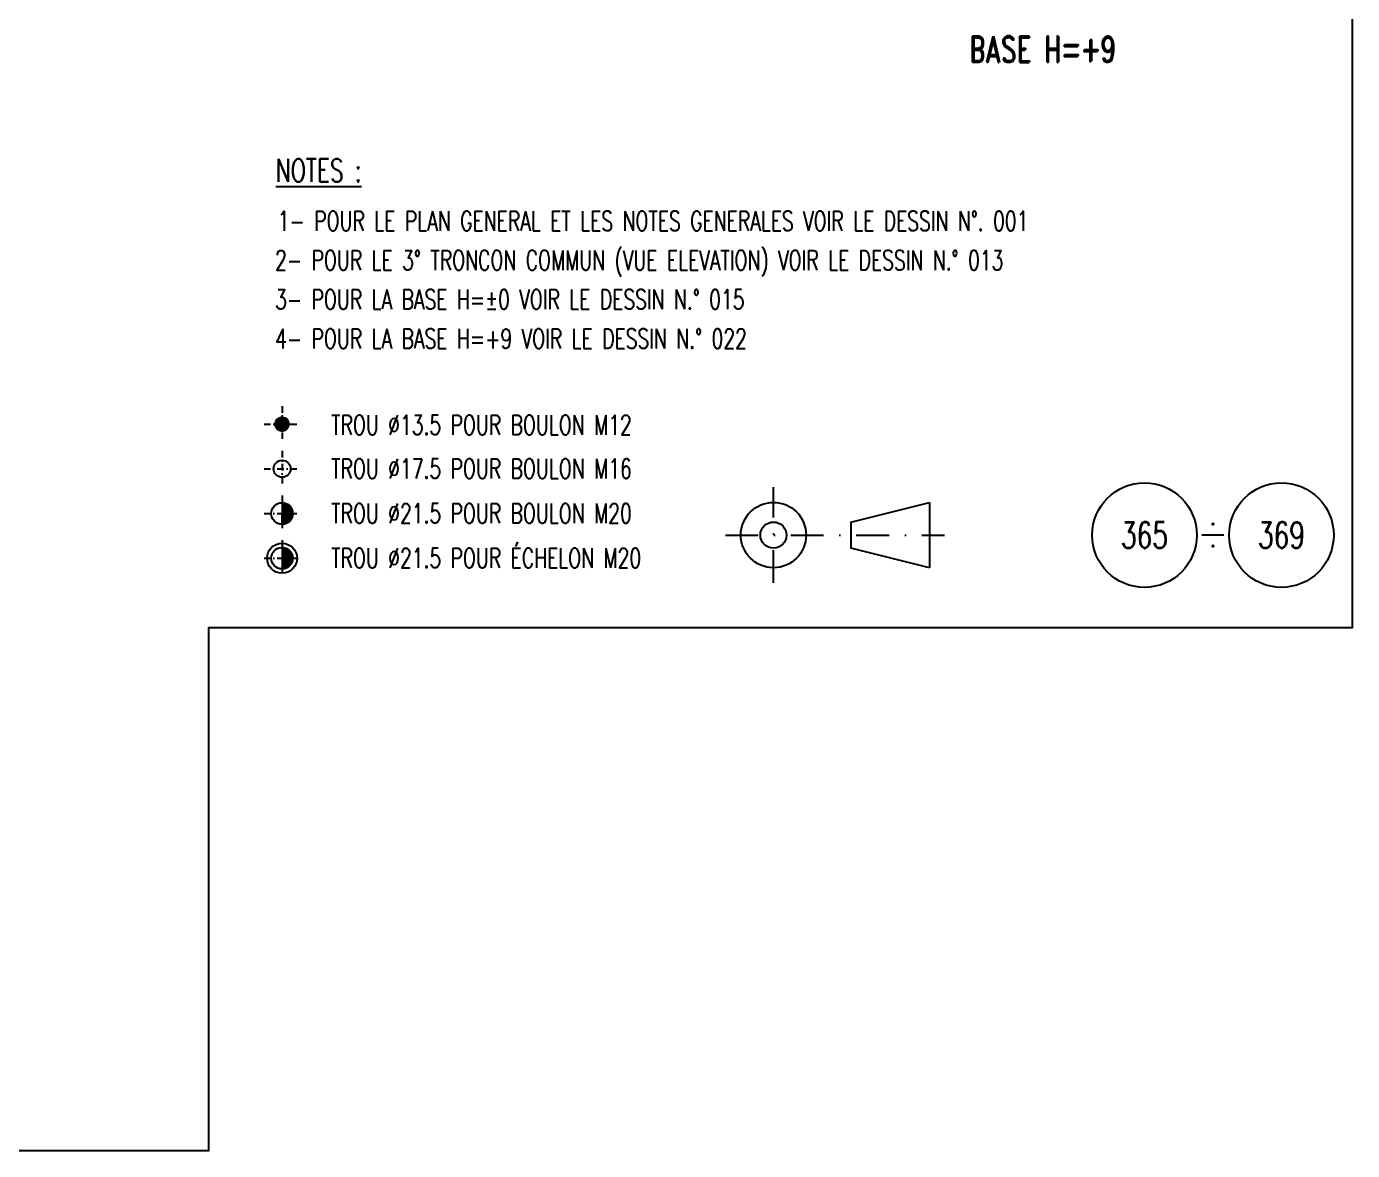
# Model space of a CAD drawing. Extents: x 533388 to 549608, y -20540 to -9060.
# Drawn here: x 545550 to 549608, y -20540 to -17100 of the extents above; entities that cross this region are included whole.
import ezdxf
from ezdxf.enums import TextEntityAlignment as Align

# ---------------------------------------------------------------- set-up
doc = ezdxf.new("R2010")
doc.units = 0
doc.header["$LTSCALE"] = 200
doc.header["$MEASUREMENT"] = 0
doc.linetypes.add('DASHDOT', pattern=[1, 0.5, -0.25, 0, -0.25])
doc.layers.get('0').update_dxf_attribs({"linetype": 'CONTINUOUS'})
for name, color, linetype in [('BOLLINI_1', 7, 'CONTINUOUS'), ('LM', 7, 'CONTINUOUS'), ('LS', 7, 'CONTINUOUS'), ('MZ', 6, 'DASHDOT'), ('NOTATION', 2, 'CONTINUOUS')]:
    doc.layers.add(name, color=color, linetype=linetype)
doc.styles.add('RD', font='ROMAND8.SHX', dxfattribs={"width": 0.7})
doc.styles.add('RQL', font='ROMANS8.SHX', dxfattribs={"width": 0.7})
doc.styles.add('RS', font='ROMANS8.shx', dxfattribs={"width": 0.7})

# ---------------------------------------------------------------- blocks, each defined once
blk = doc.blocks.new('12')
at = {"color": 0}
for p, q in [((-1, 0.06), (-0.06, 1)), ((-1, 0.01), (-0.01, 1)), ((-1, -0.03), (0.03, 1)), ((-1, -0.07), (0.07, 1)), ((0.09, -1), (-1, 0.09)), ((0.05, -1), (-1, 0.05)), ((0, -1), (-1, 0)), ((-0.99, 0.16), (-0.16, 0.99)), ((-0.99, 0.11), (-0.11, 0.99)), ((-0.99, -0.11), (0.11, 0.99)), ((-0.99, -0.15), (0.15, 0.99)), ((0.17, -0.99), (-0.99, 0.17)), ((0.13, -0.99), (-0.99, 0.13)), ((-0.98, 0.22), (-0.22, 0.98)), ((-0.98, -0.19), (0.19, 0.98)), ((0.21, -0.98), (-0.98, 0.21)), ((-0.97, -0.23), (0.23, 0.97)), ((0.24, -0.97), (-0.97, 0.24)), ((-0.96, 0.28), (-0.28, 0.96)), ((-0.96, -0.27), (0.27, 0.96)), ((0.28, -0.96), (-0.96, 0.28)), ((-0.95, -0.3), (0.3, 0.95)), ((0.31, -0.95), (-0.95, 0.31)), ((-0.94, 0.34), (-0.34, 0.94)), ((-0.94, -0.33), (0.33, 0.94)), ((0.35, -0.94), (-0.94, 0.35)), ((-0.93, -0.37), (0.37, 0.93)), ((0.38, -0.93), (-0.93, 0.38)), ((-0.92, -0.4), (0.4, 0.92)), ((-0.91, 0.42), (-0.42, 0.91)), ((0.41, -0.91), (-0.91, 0.41)), ((-0.9, -0.43), (0.43, 0.9)), ((0.44, -0.9), (-0.9, 0.44)), ((-0.89, -0.46), (0.46, 0.89)), ((0.47, -0.88), (-0.88, 0.47)), ((-0.87, -0.49), (0.49, 0.87)), ((0.5, -0.87), (-0.87, 0.5)), ((-0.86, 0.52), (-0.52, 0.86)), ((-0.86, -0.52), (0.52, 0.86)), ((0.53, -0.85), (-0.85, 0.53)), ((-0.84, -0.54), (0.54, 0.84)), ((0.55, -0.83), (-0.83, 0.55)), ((-0.82, -0.57), (0.57, 0.82)), ((0.58, -0.81), (-0.81, 0.58)), ((-0.8, -0.6), (0.6, 0.8)), ((0.61, -0.79), (-0.79, 0.61)), ((-0.78, -0.62), (0.62, 0.78)), ((0.63, -0.78), (-0.78, 0.63)), ((-0.76, -0.65), (0.65, 0.76)), ((0.66, -0.75), (-0.75, 0.66)), ((-0.74, -0.67), (0.67, 0.74)), ((0.68, -0.73), (-0.73, 0.68)), ((-0.72, -0.69), (0.69, 0.72)), ((0.7, -0.71), (-0.71, 0.7)), ((-0.7, -0.72), (0.72, 0.7)), ((0.73, -0.69), (-0.69, 0.73)), ((0.75, -0.67), (-0.67, 0.75)), ((-0.67, -0.74), (0.74, 0.67)), ((-0.65, -0.76), (0.76, 0.65)), ((0.77, -0.64), (-0.64, 0.77)), ((-0.63, -0.78), (0.78, 0.63)), ((0.79, -0.62), (-0.62, 0.79)), ((-0.6, -0.8), (0.8, 0.6)), ((0.81, -0.59), (-0.59, 0.81)), ((-0.57, -0.82), (0.82, 0.57)), ((0.83, -0.56), (-0.56, 0.83)), ((-0.55, -0.84), (0.84, 0.55)), ((0.84, -0.54), (-0.54, 0.84)), ((-0.52, -0.85), (0.85, 0.52)), ((0.86, -0.51), (-0.51, 0.86)), ((-0.49, -0.87), (0.87, 0.49)), ((0.88, -0.48), (-0.48, 0.88)), ((-0.46, -0.89), (0.89, 0.46)), ((0.89, -0.45), (-0.45, 0.89)), ((-0.43, -0.9), (0.9, 0.43)), ((0.91, -0.42), (-0.42, 0.91)), ((-0.4, -0.92), (0.92, 0.4)), ((0.92, -0.39), (-0.39, 0.92)), ((-0.37, -0.93), (0.93, 0.37)), ((0.93, -0.36), (-0.36, 0.93)), ((-0.34, -0.94), (0.94, 0.34)), ((0.95, -0.33), (-0.33, 0.95)), ((-0.3, -0.95), (0.95, 0.3)), ((0.96, -0.29), (-0.29, 0.96)), ((-0.27, -0.96), (0.96, 0.27)), ((0.97, -0.26), (-0.26, 0.97)), ((-0.23, -0.97), (0.97, 0.23)), ((0.98, -0.22), (-0.22, 0.98)), ((-0.2, -0.98), (0.98, 0.2)), ((0.98, -0.18), (-0.18, 0.98)), ((-0.16, -0.99), (0.99, 0.16)), ((0.99, -0.14), (-0.14, 0.99)), ((-0.12, -0.99), (0.99, 0.12)), ((0.99, -0.1), (-0.1, 0.99)), ((-0.08, -1), (1, 0.08)), ((1, -0.06), (-0.06, 1)), ((-0.04, -1), (1, 0.04)), ((1, -0.02), (-0.02, 1)), ((1, 0.02), (0.02, 1)), ((1, 0.07), (0.07, 1)), ((0.99, 0.12), (0.12, 0.99)), ((0.98, 0.17), (0.17, 0.98)), ((0.97, 0.23), (0.23, 0.97)), ((0.96, 0.29), (0.29, 0.96)), ((0.93, 0.36), (0.36, 0.93)), ((0.9, 0.44), (0.44, 0.9)), ((0.84, 0.55), (0.55, 0.84)), ((-0.04, -1), (-1, -0.04)), ((-0.09, -1), (-1, -0.09)), ((-0.14, -0.99), (-0.99, -0.14)), ((-0.2, -0.98), (-0.98, -0.2)), ((-0.25, -0.97), (-0.97, -0.25)), ((-0.32, -0.95), (-0.95, -0.32)), ((-0.39, -0.92), (-0.92, -0.39)), ((-0.48, -0.88), (-0.88, -0.48)), ((-0.6, -0.8), (-0.8, -0.6)), ((0.01, -1), (1, -0.01)), ((0.05, -1), (1, -0.05)), ((0.1, -0.99), (0.99, -0.1)), ((0.15, -0.99), (0.99, -0.15)), ((0.21, -0.98), (0.98, -0.21)), ((0.27, -0.96), (0.96, -0.27)), ((0.33, -0.94), (0.94, -0.33)), ((0.41, -0.91), (0.91, -0.41)), ((0.5, -0.87), (0.87, -0.5)), ((0.66, -0.75), (0.75, -0.66))]:
    blk.add_line(p, q, dxfattribs=at)
blk.add_circle((0, 0), 1)
blk = doc.blocks.new('16')
blk.add_circle((0, 0), 1)
blk = doc.blocks.new('20')
at = {"color": 0}
for p, q in [((0, 0.98), (0.02, 1)), ((0, 0.94), (0.06, 1)), ((1, -0.01), (0, 0.99)), ((0, 0.89), (0.1, 0.99)), ((0, 0.85), (0.14, 0.99)), ((0, 0.8), (0.18, 0.98)), ((0, 0.76), (0.22, 0.98)), ((0, 0.71), (0.25, 0.97)), ((0, 0.67), (0.29, 0.96)), ((1, -0.05), (0, 0.95)), ((0, 0.62), (0.32, 0.95)), ((0, 0.58), (0.36, 0.93)), ((0, 0.53), (0.39, 0.92)), ((0, 0.49), (0.42, 0.91)), ((1, -0.09), (0, 0.9)), ((0, 0.44), (0.45, 0.89)), ((0, 0.4), (0.48, 0.88)), ((0.99, -0.13), (0, 0.86)), ((0, 0.35), (0.51, 0.86)), ((0, 0.31), (0.54, 0.84)), ((0, 0.26), (0.56, 0.83)), ((0.99, -0.17), (0, 0.81)), ((0, 0.22), (0.59, 0.81)), ((0, 0.17), (0.61, 0.79)), ((0.98, -0.21), (0, 0.77)), ((0, 0.13), (0.64, 0.77)), ((0, 0.08), (0.66, 0.75)), ((0, 0.04), (0.69, 0.73)), ((0.97, -0.25), (0, 0.72)), ((0, -0.01), (0.71, 0.7)), ((0.96, -0.28), (0, 0.68)), ((0, -0.05), (0.73, 0.68)), ((0, -0.1), (0.75, 0.66)), ((0.95, -0.32), (0, 0.63)), ((0, -0.14), (0.77, 0.63)), ((0, -0.19), (0.79, 0.61)), ((0.94, -0.35), (0, 0.59)), ((0, -0.23), (0.81, 0.58)), ((0, -0.28), (0.83, 0.56)), ((0.92, -0.38), (0, 0.54)), ((0, -0.32), (0.85, 0.53)), ((0.91, -0.41), (0, 0.5)), ((0, -0.36), (0.87, 0.5)), ((0, -0.41), (0.88, 0.47)), ((0.9, -0.44), (0, 0.45)), ((0, -0.45), (0.9, 0.44)), ((0.88, -0.47), (0, 0.41)), ((0, -0.5), (0.91, 0.41)), ((0, -0.54), (0.92, 0.38)), ((0.87, -0.5), (0, 0.36)), ((0, -0.59), (0.94, 0.35)), ((0.85, -0.53), (0, 0.32)), ((0, -0.63), (0.95, 0.31)), ((0, -0.68), (0.96, 0.28)), ((0.83, -0.56), (0, 0.27)), ((0, -0.72), (0.97, 0.25)), ((0.81, -0.58), (0, 0.23)), ((0, -0.77), (0.98, 0.21)), ((0.79, -0.61), (0, 0.18)), ((0, -0.81), (0.99, 0.17)), ((0.77, -0.63), (0, 0.14)), ((0, -0.86), (0.99, 0.13)), ((0.75, -0.66), (0, 0.09)), ((0, -0.9), (1, 0.09)), ((0.73, -0.68), (0, 0.05)), ((0, -0.95), (1, 0.05)), ((0.71, -0.7), (0, 0.01)), ((0, -0.99), (1, 0.01)), ((1, 0.04), (0.04, 1)), ((1, 0.09), (0.09, 1)), ((0.99, 0.14), (0.14, 0.99)), ((0.98, 0.19), (0.19, 0.98)), ((0.97, 0.25), (0.25, 0.97)), ((0.95, 0.31), (0.31, 0.95)), ((0.92, 0.38), (0.38, 0.92)), ((0.88, 0.47), (0.47, 0.88)), ((0.81, 0.59), (0.59, 0.81)), ((0.69, -0.73), (0, -0.04)), ((0.66, -0.75), (0, -0.08)), ((0.64, -0.77), (0, -0.13)), ((0.61, -0.79), (0, -0.17)), ((0.59, -0.81), (0, -0.22)), ((0.56, -0.83), (0, -0.26)), ((0.54, -0.84), (0, -0.31)), ((0.51, -0.86), (0, -0.35)), ((0.48, -0.88), (0, -0.4)), ((0.45, -0.89), (0, -0.44)), ((0.42, -0.91), (0, -0.49)), ((0.39, -0.92), (0, -0.53)), ((0.36, -0.93), (0, -0.58)), ((0.32, -0.95), (0, -0.62)), ((0.29, -0.96), (0, -0.67)), ((0.25, -0.97), (0, -0.71)), ((0.22, -0.98), (0, -0.76)), ((0.18, -0.98), (0, -0.8)), ((0.14, -0.99), (0, -0.85)), ((0.1, -0.99), (0, -0.89)), ((0.04, -1), (1, -0.04)), ((0.09, -1), (1, -0.09)), ((0.14, -0.99), (0.99, -0.14)), ((0.19, -0.98), (0.98, -0.19)), ((0.25, -0.97), (0.97, -0.25)), ((0.31, -0.95), (0.95, -0.31)), ((0.38, -0.92), (0.92, -0.38)), ((0.47, -0.88), (0.88, -0.47)), ((0.59, -0.81), (0.81, -0.59))]:
    blk.add_line(p, q, dxfattribs=at)
blk.add_line((0, 1), (0, -1))
blk.add_circle((0, 0), 1)
blk = doc.blocks.new('xxx')
blk.add_circle((0, 0), 8)
at = {"color": 3, "style": 'RQL', "width": 0.7}
blk.add_attdef('POS', text='', height=4, dxfattribs=at).set_placement((0, 0), align=Align.MIDDLE)
at = {"color": 3, "style": 'RQL', "width": 0.7, "flags": 1}
blk.add_attdef('POS1', (-0.39, -5.42), '', height=2, dxfattribs=at)
at = {"style": 'RQL', "width": 0.7, "flags": 1}
blk.add_attdef('TIPO', (-0.39, -8.66), '', height=2, dxfattribs=at)

msp = doc.modelspace()

# ---------------------------------------------------------------- linework, layer by layer
at = {"color": 0}
for p, q in [((548073.025, -18616.829), (548313.462, -18556.829)), ((548313.462, -18556.829), (548313.462, -18756.829)), ((548073.025, -18616.829), (548073.025, -18696.829)), ((548313.462, -18756.829), (548073.025, -18696.829))]:
    msp.add_line(p, q, dxfattribs=at)
for radius in [100, 40]:
    msp.add_circle((547835.754, -18656.829), radius, dxfattribs=at)
at = {"layer": 'LS', "color": 0}
msp.add_line((549214.267, -18656.829), (549146.932, -18656.829), dxfattribs=at)
at = {"layer": 'LS', "color": 8}
msp.add_lwpolyline([(533387.578, -9060.123), (533387.578, -20540.123), (546107.578, -20540.123), (546107.578, -18940.123), (549607.578, -18940.123), (549607.578, -9060.123), (533387.578, -9060.123)], close=True, dxfattribs=at)
at = {"layer": 'LS', "color": 0, "const_width": 4.5}
for points in [[(549177.85, -18623.162, 1), (549183.35, -18623.162, 1)], [(549177.85, -18690.497, 1), (549183.35, -18690.497, 1)]]:
    msp.add_lwpolyline(points, format="xyb", close=True, dxfattribs=at)
at = {"layer": 'LS', "color": 0}
msp.add_circle((546332.039, -18727.636), 45.935, dxfattribs=at)
at = {"layer": 'MZ', "ltscale": 0.2}
for p, q in [((546332.039, -18262.297), (546332.039, -18372.015)), ((546277.18, -18317.156), (546386.898, -18317.156)), ((546332.039, -18399.124), (546332.039, -18508.842)), ((546332.039, -18399.124), (546332.039, -18508.842)), ((546277.18, -18453.983), (546386.898, -18453.983)), ((546277.18, -18453.983), (546386.898, -18453.983)), ((546332.039, -18535.95), (546332.039, -18645.669)), ((546277.18, -18590.809), (546386.898, -18590.809)), ((546277.18, -18590.809), (546386.898, -18590.809)), ((546332.039, -18672.777), (546332.039, -18782.495)), ((546277.18, -18727.636), (546386.898, -18727.636))]:
    msp.add_line(p, q, dxfattribs=at)
at = {"layer": 'MZ'}
for p, q in [((547835.754, -18803.437), (547835.754, -18510.222)), ((547689.147, -18656.829), (548358.657, -18656.829))]:
    msp.add_line(p, q, dxfattribs=at)

# ---------------------------------------------------------------- block references
at = {"layer": 'BOLLINI_1', "xscale": 19.99800000000225, "yscale": 19.99800000000225, "zscale": 19.99800000000225}
for p, values in [((548971.037, -18656.829), {'POS': '365'}), ((549390.163, -18656.829), {'POS': '369'})]:
    msp.add_blockref('xxx', p, dxfattribs=at).add_auto_attribs(values)
at = {"layer": 'LM'}
for name, p, xscale, yscale, zscale, rotation in [('12', (546332.039, -18317.156), 20.79999999948258, 20.79999999948258, 20.79999999948258, 344.7569620653314), ('16', (546332.039, -18453.983), 26.00000000013639, 26.00000000013639, 26.00000000013639, 280.755082505952), ('20', (546332.039, -18590.809), 33, 33, 33, 358.474256613)]:
    msp.add_blockref(name, p, dxfattribs=dict(at, xscale=xscale, yscale=yscale, zscale=zscale, rotation=rotation))
at = {"layer": 'LM', "xscale": 32.90000000037241, "yscale": 32.90000000037241, "zscale": 32.90000000037241}
msp.add_blockref('20', (546332.039, -18727.636), dxfattribs=at)

# ---------------------------------------------------------------- texts
at = {"layer": 'LM', "color": 0, "style": 'RS', "width": 0.7}
for s, p in [('1- POUR LE PLAN GENERAL ET LES NOTES GENERALES VOIR LE DESSIN N%%D. 001', (546318.996, -17725.6)), ('2- POUR LE 3° TRONCON COMMUN (VUE ELEVATION) VOIR LE DESSIN N.° 013', (546310.823, -17845.6)), ('3- POUR LA BASE H=%%P0 VOIR LE DESSIN N.° 015', (546310.823, -17965.6)), ('4- POUR LA BASE H=+9 VOIR LE DESSIN N.° 022', (546310.823, -18085.6))]:
    msp.add_text(s, height=60, dxfattribs=at).set_placement(p)
at = {"layer": 'LM', "linetype": 'ByBlock', "style": 'RS', "width": 0.7}
for s, p in [('TROU %%C13.5 POUR BOULON M12', (546482.318, -18349.717)), ('TROU %%C17.5 POUR BOULON M16', (546482.357, -18483.499)), ('TROU %%C21.5 POUR BOULON M20', (546482.357, -18620.326)), ('TROU %%C21.5 POUR ÉCHELON M20', (546482.331, -18757.153))]:
    msp.add_text(s, height=60, dxfattribs=at).set_placement(p)
at = {"layer": 'LS', "color": 3, "insert": (548660.08, -17169.937), "char_height": 80, "attachment_point": 5, "style": 'RD'}
msp.add_mtext('BASE H=+9', dxfattribs=at)
at = {"layer": 'NOTATION', "color": 0, "style": 'RS', "width": 0.7}
msp.add_text('%%uNOTES :', height=70, dxfattribs=at).set_placement((546312.84, -17575.799))

doc.saveas('drawing.dxf')
